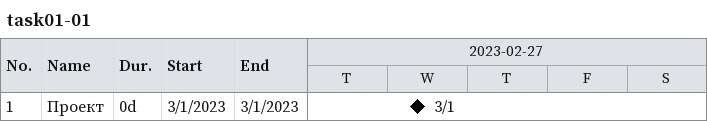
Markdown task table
task01-01

| ID | Task | Duration | Start | Finish |
|---|---|---|---|---|
| 1 | Проект | 0d | 2023-03-01 | 2023-03-01 |
